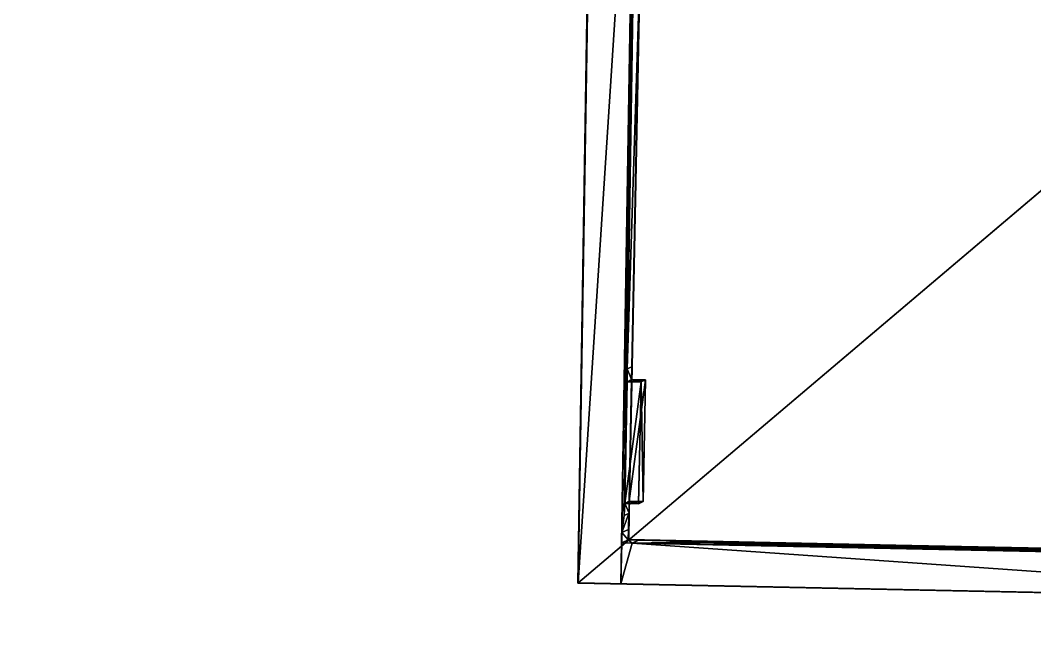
# Model space of a CAD drawing. Extents: x -1551 to 3643, y -2128 to 2177.
# Drawn here: x -117.4 to 174.2, y 67.9 to 246.6 of the extents above; entities that cross this region are included whole.
import ezdxf

# ---------------------------------------------------------------- set-up
doc = ezdxf.new("R2010")
doc.units = 0
doc.header["$MEASUREMENT"] = 0
doc.layers.get('0').update_dxf_attribs({"color": 13, "linetype": 'CONTINUOUS'})
doc.layers.add('ANNOTATIONS', color=22, linetype='CONTINUOUS')

# ---------------------------------------------------------------- blocks, each defined once
blk = doc.blocks.new('GROUP3_1')
at = {"color": 0}
for p, q in [((17.5, 38.5, 0), (-17.5, 38.5, 0)), ((-17.5, 38.5, 0), (-17.5, -38.5, 0)), ((17.5, -38.5, 0), (17.5, 38.5, 0)), ((-17.5, -38.5, 0), (17.5, -38.5, 0))]:
    blk.add_line(p, q, dxfattribs=at)
mesh = blk.add_polyface(dxfattribs=at)
corners = [(17.5, -38.5, 0), (-17.5, 38.5, 0), (-17.5, -38.5, 0), (17.5, 38.5, 0)]
mesh.append_faces([[corners[k] for k in face] for face in [(0, 1, 2), (1, 0, 3)]], dxfattribs={"vtx0": -1, "color": 0})
blk = doc.blocks.new('GROUP13_1')
at = {"color": 0}
for p, q in [((20.87, 21.74), (-20.87, 21.74)), ((-20.87, 21.74), (-20.87, -21.74)), ((20.87, -21.74), (20.87, 21.74)), ((-20.87, -21.74), (20.87, -21.74))]:
    blk.add_line(p, q, dxfattribs=at)
mesh = blk.add_polyface(dxfattribs=at)
corners = [(20.87, -21.74), (-20.87, 21.74), (-20.87, -21.74), (20.87, 21.74)]
mesh.append_faces([[corners[k] for k in face] for face in [(0, 1, 2), (1, 0, 3)]], dxfattribs={"vtx0": -1, "color": 0})
blk = doc.blocks.new('GROUP18_1')
at = {"color": 0}
for p, q in [((6.78, 11.15), (-6.78, 11.15)), ((-6.78, 11.15), (-6.78, -11.15)), ((6.78, -11.15), (6.78, 11.15)), ((-6.78, -11.15), (6.78, -11.15))]:
    blk.add_line(p, q, dxfattribs=at)
at = {"color": 251}
mesh = blk.add_polyface(dxfattribs=at)
corners = [(6.78, -11.15), (-6.78, 11.15), (-6.78, -11.15), (6.78, 11.15)]
mesh.append_faces([[corners[k] for k in face] for face in [(0, 1, 2), (1, 0, 3)]], dxfattribs={"vtx0": -1, "color": 251})
blk = doc.blocks.new('HOUSE_DWG')
at = {"color": 0}
for p, q in [((169.71, 57, 194.49), (390.09, 369.06, 258.53)), ((169.71, 57, 194.49), (390.09, 369.06, 258.53)), ((123.27, 305.7, 250.89), (181.65, 59.84, 186.86)), ((123.27, 305.7, 250.89), (181.65, 59.84, 186.86)), ((169.71, 57, 186.86), (111.32, 302.87, 250.89)), ((169.71, 57, 186.86), (111.32, 302.87, 250.89)), ((169.71, 57, 194.49), (111.32, 302.87, 258.53)), ((169.71, 57, 194.49), (111.32, 302.87, 258.53)), ((167.44, 119.69, 74.64), (140.64, 232.52, 74.64)), ((167.44, 119.69, 74.64), (140.64, 232.52, 74.64)), ((178.94, 71.25, 61.4), (420.66, 128.65, 42.71)), ((181.86, 71.94, 74.64), (420.66, 128.65, 73.05)), ((181.86, 71.94, 74.64), (420.66, 128.65, 73.05)), ((181.86, 71.94, 186.86), (412.08, 126.61, 186.86)), ((181.86, 71.94, 186.86), (412.08, 126.61, 186.86)), ((167.44, 119.69, 70.59), (167.44, 119.69, 74.64)), ((177.18, 78.68, 152.05), (167.44, 119.69, 152.05)), ((167.44, 119.69, 152.05), (167.44, 119.69, 74.64)), ((167.44, 119.69, 70.59), (167.44, 119.69, 74.64)), ((167.44, 119.69, 70.59), (177.18, 78.68, 70.59)), ((167.44, 119.69, 152.05), (167.44, 119.69, 74.64)), ((177.18, 78.68, 152.05), (167.44, 119.69, 152.05)), ((172.18, 117.01, 148.83), (168.29, 116.09, 148.83)), ((168.29, 116.09, 71.83), (172.18, 117.01, 71.83)), ((168.29, 116.09, 71.83), (172.18, 117.01, 71.83)), ((172.18, 117.01, 148.83), (168.29, 116.09, 148.83)), ((429.65, 118.73, 194.09), (169.71, 57, 194.49)), ((429.65, 118.73, 194.09), (169.71, 57, 194.49)), ((172.18, 117.01, 71.83), (172.18, 117.01, 148.83)), ((180.27, 82.96, 71.83), (172.18, 117.01, 71.83)), ((172.18, 117.01, 148.83), (180.27, 82.96, 148.83)), ((168.29, 116.09, 148.83), (168.29, 116.09, 71.83)), ((168.29, 116.09, 71.83), (176.38, 82.04, 71.83)), ((176.38, 82.04, 148.83), (168.29, 116.09, 148.83)), ((168.29, 116.09, 71.83), (176.38, 82.04, 71.83)), ((168.29, 116.09, 148.83), (168.29, 116.09, 71.83)), ((176.38, 82.04, 148.83), (168.29, 116.09, 148.83)), ((414.79, 115.2, 186.86), (181.65, 59.84, 186.86)), ((414.79, 115.2, 186.86), (181.65, 59.84, 186.86)), ((265.9, 91.9, 157.5), (219.5, 80.88, 157.5)), ((219.5, 80.88, 108.06), (265.9, 91.9, 108.06)), ((265.9, 91.9, 157.5), (219.5, 80.88, 157.5)), ((219.5, 80.88, 108.06), (265.9, 91.9, 108.06)), ((221.86, 81.44, 155.07), (263.54, 91.34, 155.07)), ((263.54, 91.34, 110.48), (221.86, 81.44, 110.48)), ((221.86, 81.44, 155.07), (263.54, 91.34, 155.07)), ((263.54, 91.34, 110.48), (221.86, 81.44, 110.48)), ((222.4, 81.57, 154.52), (263, 91.21, 154.52)), ((263, 91.21, 111.04), (222.4, 81.57, 111.04)), ((263, 91.21, 154.52), (263, 91.21, 111.04)), ((263.54, 91.34, 155.07), (263.54, 91.34, 110.48)), ((263.54, 91.34, 155.07), (263.54, 91.34, 110.48)), ((265.9, 91.9, 108.06), (265.9, 91.9, 157.5)), ((265.9, 91.9, 108.06), (265.9, 91.9, 157.5)), ((176.38, 82.04, 148.83), (180.27, 82.96, 148.83)), ((180.27, 82.96, 71.83), (176.38, 82.04, 71.83)), ((180.27, 82.96, 71.83), (176.38, 82.04, 71.83)), ((176.38, 82.04, 148.83), (180.27, 82.96, 148.83)), ((176.38, 82.04, 71.83), (176.38, 82.04, 148.83)), ((176.38, 82.04, 71.83), (176.38, 82.04, 148.83)), ((180.27, 82.96, 148.83), (180.27, 82.96, 71.83)), ((218.4, 80.62, 108.41), (201.25, 76.54, 108.41)), ((201.25, 76.54, 82.03), (218.4, 80.62, 82.03)), ((218.4, 80.62, 108.41), (201.25, 76.54, 108.41)), ((201.25, 76.54, 82.03), (218.4, 80.62, 82.03)), ((216.82, 80.24, 106.79), (202.82, 76.92, 106.79)), ((202.82, 76.92, 83.65), (216.82, 80.24, 83.65)), ((216.82, 80.24, 106.79), (202.82, 76.92, 106.79)), ((202.82, 76.92, 83.65), (216.82, 80.24, 83.65)), ((203.23, 77.02, 106.37), (216.42, 80.15, 106.37)), ((216.42, 80.15, 84.07), (203.23, 77.02, 84.07)), ((216.42, 80.15, 106.37), (216.42, 80.15, 84.07)), ((216.82, 80.24, 83.65), (216.82, 80.24, 106.79)), ((216.82, 80.24, 83.65), (216.82, 80.24, 106.79)), ((218.4, 80.62, 82.03), (218.4, 80.62, 108.41)), ((218.4, 80.62, 82.03), (218.4, 80.62, 108.41)), ((219.5, 80.88, 157.5), (219.5, 80.88, 108.06)), ((219.5, 80.88, 157.5), (219.5, 80.88, 108.06)), ((221.86, 81.44, 110.48), (221.86, 81.44, 155.07)), ((221.86, 81.44, 110.48), (221.86, 81.44, 155.07)), ((222.4, 81.57, 111.04), (222.4, 81.57, 154.52)), ((178.25, 74.17, 74.64), (177.18, 78.68, 74.64)), ((177.18, 78.68, 74.64), (177.18, 78.68, 70.59)), ((177.18, 78.68, 74.64), (177.18, 78.68, 70.59)), ((177.18, 78.68, 74.64), (177.18, 78.68, 152.05)), ((177.18, 78.68, 74.64), (177.18, 78.68, 152.05)), ((178.25, 74.17, 74.64), (177.18, 78.68, 74.64)), ((201.25, 76.54, 108.41), (201.25, 76.54, 82.03)), ((201.25, 76.54, 108.41), (201.25, 76.54, 82.03)), ((202.82, 76.92, 106.79), (202.82, 76.92, 83.65)), ((202.82, 76.92, 106.79), (202.82, 76.92, 83.65)), ((203.23, 77.02, 84.07), (203.23, 77.02, 106.37)), ((178.94, 71.25, 74.64), (178.25, 74.17, 74.64)), ((178.25, 74.17, 74.64), (178.25, 74.17, 186.86)), ((178.25, 74.17, 186.86), (178.94, 71.25, 186.86)), ((178.25, 74.17, 74.64), (178.25, 74.17, 186.86)), ((178.94, 71.25, 74.64), (178.25, 74.17, 74.64)), ((178.25, 74.17, 186.86), (178.94, 71.25, 186.86)), ((178.94, 71.25, 186.86), (181.86, 71.94, 186.86)), ((178.94, 71.25, 186.86), (181.86, 71.94, 186.86)), ((178.94, 71.25, 74.64), (181.86, 71.94, 74.64)), ((178.94, 71.25, 74.64), (181.86, 71.94, 74.64)), ((181.65, 59.84, 186.86), (178.94, 71.25, 186.86)), ((178.94, 71.25, 186.86), (178.94, 71.25, 74.64)), ((178.94, 71.25, 61.4), (178.94, 71.25, 74.64)), ((181.65, 59.84, 186.86), (178.94, 71.25, 186.86)), ((178.94, 71.25, 186.86), (178.94, 71.25, 74.64)), ((178.94, 71.25, 61.4), (178.94, 71.25, 74.64)), ((181.86, 71.94, 74.64), (181.86, 71.94, 186.86)), ((181.86, 71.94, 74.64), (181.86, 71.94, 186.86)), ((181.65, 59.84, 186.86), (169.71, 57, 186.86)), ((181.65, 59.84, 186.86), (169.71, 57, 186.86)), ((169.71, 57, 186.86), (169.71, 57, 194.49)), ((169.71, 57, 186.86), (169.71, 57, 194.49))]:
    blk.add_line(p, q, dxfattribs=at)
at = {"color": 47}
for p, q in [((140.64, 232.52, 70.59), (167.44, 119.69, 70.59)), ((177.18, 78.68, 70.59), (178.94, 71.25, 61.4))]:
    blk.add_line(p, q, dxfattribs=at)
at = {"layer": 'ANNOTATIONS', "color": 35, "extrusion": (-0.972945, -0.231036, 0)}
blk.add_blockref('GROUP3_1', (-56.57, 110.33, -194.56), dxfattribs=at)
at = {"layer": 'ANNOTATIONS', "color": 9, "extrusion": (0.231036, -0.972945, 6.60542e-18), "rotation": 360}
blk.add_blockref('GROUP13_1', (256.09, 132.78, -27.98), dxfattribs=at)
at = {"layer": 'ANNOTATIONS', "color": 0, "extrusion": (0.231036, -0.972945, 7.35652e-17)}
blk.add_blockref('GROUP18_1', (222.3, 95.22, -27.98), dxfattribs=at)
at = {"color": 253}
mesh = blk.add_polyface(dxfattribs=at)
corners = [(111.32, 302.87, 258.53), (169.71, 57, 186.86), (169.71, 57, 194.49), (111.32, 302.87, 250.89), (92.18, 383.5, 237.53), (95.66, 368.84, 233.71)]
mesh.append_faces([[corners[k] for k in face] for face in [(0, 1, 2), (3, 4, 5)]], dxfattribs={"vtx0": -1, "color": 253})
mesh.append_faces([[corners[k] for k in face] for face in [(1, 0, 3)]], dxfattribs={"vtx0": -1, "vtx1": -1, "color": 253})
mesh.append_faces([[corners[k] for k in face] for face in [(3, 0, 4)]], dxfattribs={"vtx0": -1, "vtx2": -1, "color": 253})
at = {"color": 43}
mesh = blk.add_polyface(dxfattribs=at)
corners = [(123.27, 305.7, 250.89), (178.94, 71.25, 186.86), (181.65, 59.84, 186.86), (178.25, 74.17, 186.86), (177.18, 78.68, 152.05), (177.18, 78.68, 74.64), (167.44, 119.69, 152.05), (143.35, 221.11, 194.49), (107.6, 371.67, 233.71), (140.64, 232.52, 186.86), (140.64, 232.52, 83.59), (143.35, 221.11, 186.86), (140.64, 232.52, 74.64), (167.44, 119.69, 74.64), (178.25, 74.17, 74.64)]
mesh.append_faces([[corners[k] for k in face] for face in [(0, 1, 2), (7, 0, 8), (6, 12, 13)]], dxfattribs={"vtx0": -1, "color": 43})
mesh.append_faces([[corners[k] for k in face] for face in [(1, 0, 3), (4, 0, 6), (11, 6, 7), (12, 11, 10)]], dxfattribs={"vtx0": -1, "vtx1": -1, "color": 43})
mesh.append_faces([[corners[k] for k in face] for face in [(3, 0, 4), (6, 0, 7), (12, 6, 11)]], dxfattribs={"vtx0": -1, "vtx1": -1, "vtx2": -1, "color": 43})
mesh.append_faces([[corners[k] for k in face] for face in [(3, 4, 5)]], dxfattribs={"vtx0": -1, "vtx2": -1, "color": 43})
mesh.append_faces([[corners[k] for k in face] for face in [(9, 10, 11)]], dxfattribs={"vtx1": -1, "color": 43})
mesh.append_faces([[corners[k] for k in face] for face in [(5, 14, 3)]], dxfattribs={"vtx2": -1, "color": 43})
at = {"color": 8}
mesh = blk.add_polyface(dxfattribs=at)
corners = [(390.09, 369.06, 258.53), (111.32, 302.87, 258.53), (169.71, 57, 194.49)]
mesh.append_faces([[corners[k] for k in face] for face in [(0, 1, 2)]], dxfattribs={"color": 8})
mesh = blk.add_polyface(dxfattribs=at)
corners = [(429.65, 118.73, 194.09), (390.09, 369.06, 258.53), (169.71, 57, 194.49)]
mesh.append_faces([[corners[k] for k in face] for face in [(0, 1, 2)]], dxfattribs={"color": 8})
at = {"color": 0}
mesh = blk.add_polyface(dxfattribs=at)
corners = [(123.27, 305.7, 250.89), (169.71, 57, 186.86), (111.32, 302.87, 250.89), (181.65, 59.84, 186.86)]
mesh.append_faces([[corners[k] for k in face] for face in [(0, 1, 2), (1, 0, 3)]], dxfattribs={"vtx0": -1, "color": 0})
at = {"color": 47}
mesh = blk.add_polyface(dxfattribs=at)
corners = [(140.64, 232.52, 74.64), (167.44, 119.69, 70.59), (167.44, 119.69, 74.64), (140.64, 232.52, 70.59)]
mesh.append_faces([[corners[k] for k in face] for face in [(0, 1, 2), (1, 0, 3)]], dxfattribs={"vtx0": -1, "color": 47})
mesh = blk.add_polyface(dxfattribs=at)
corners = [(420.66, 128.65, 73.05), (178.94, 71.25, 61.4), (420.66, 128.65, 42.71), (178.94, 71.25, 74.64), (181.86, 71.94, 74.64)]
mesh.append_faces([[corners[k] for k in face] for face in [(0, 1, 2), (3, 0, 4)]], dxfattribs={"vtx0": -1, "color": 47})
mesh.append_faces([[corners[k] for k in face] for face in [(1, 0, 3)]], dxfattribs={"vtx0": -1, "vtx1": -1, "color": 47})
at = {"color": 43}
mesh = blk.add_polyface(dxfattribs=at)
corners = [(219.5, 80.88, 157.5), (201.25, 76.54, 108.41), (218.4, 80.62, 108.41), (375.35, 117.89, 138.33), (350.67, 112.03, 154.43), (350.67, 112.03, 128.62), (375.35, 117.89, 175.41), (308.11, 101.92, 154.43), (265.9, 91.9, 157.5), (420.66, 128.65, 82.08), (419.64, 128.4, 137.37), (265.9, 91.9, 108.06), (420.66, 128.65, 181.3), (419.64, 128.4, 174.82), (181.86, 71.94, 186.86), (201.25, 76.54, 82.03), (412.08, 126.61, 181.83), (412.08, 126.61, 186.86), (308.11, 101.92, 128.62), (181.86, 71.94, 74.64), (420.66, 128.65, 73.05), (218.4, 80.62, 82.03), (219.5, 80.88, 108.06)]
mesh.append_faces([[corners[k] for k in face] for face in [(0, 1, 2), (3, 4, 5), (1, 14, 15), (14, 16, 17), (9, 19, 20)]], dxfattribs={"vtx0": -1, "color": 43})
mesh.append_faces([[corners[k] for k in face] for face in [(4, 6, 7), (8, 6, 0), (10, 12, 13), (13, 12, 6), (19, 9, 21), (21, 9, 22), (22, 9, 11)]], dxfattribs={"vtx0": -1, "vtx1": -1, "color": 43})
mesh.append_faces([[corners[k] for k in face] for face in [(7, 6, 8), (14, 1, 0), (14, 0, 6), (14, 6, 12)]], dxfattribs={"vtx0": -1, "vtx1": -1, "vtx2": -1, "color": 43})
mesh.append_faces([[corners[k] for k in face] for face in [(4, 3, 6), (9, 10, 11), (10, 9, 12), (14, 12, 16)]], dxfattribs={"vtx0": -1, "vtx2": -1, "color": 43})
mesh.append_faces([[corners[k] for k in face] for face in [(8, 18, 7)]], dxfattribs={"vtx2": -1, "color": 43})
mesh = blk.add_polyface(dxfattribs=at)
corners = [(419.64, 128.4, 137.37), (350.67, 112.03, 128.62), (265.9, 91.9, 108.06), (375.35, 117.89, 138.33), (308.11, 101.92, 128.62), (265.9, 91.9, 157.5)]
mesh.append_faces([[corners[k] for k in face] for face in [(1, 0, 3), (2, 4, 5)]], dxfattribs={"vtx0": -1, "color": 43})
mesh.append_faces([[corners[k] for k in face] for face in [(0, 1, 2), (4, 2, 1)]], dxfattribs={"vtx0": -1, "vtx1": -1, "color": 43})
at = {"color": 0}
mesh = blk.add_polyface(dxfattribs=at)
corners = [(181.86, 71.94, 186.86), (181.65, 59.84, 186.86), (178.94, 71.25, 186.86), (414.79, 115.2, 186.86), (412.08, 126.61, 186.86)]
mesh.append_faces([[corners[k] for k in face] for face in [(0, 1, 2), (3, 0, 4)]], dxfattribs={"vtx0": -1, "color": 0})
mesh.append_faces([[corners[k] for k in face] for face in [(1, 0, 3)]], dxfattribs={"vtx0": -1, "vtx1": -1, "color": 0})
mesh = blk.add_polyface(dxfattribs=at)
corners = [(177.18, 78.68, 152.05), (176.38, 82.04, 148.83), (177.18, 78.68, 70.59), (167.44, 119.69, 152.05), (168.29, 116.09, 148.83), (168.29, 116.09, 71.83), (167.44, 119.69, 74.64), (167.44, 119.69, 70.59), (176.38, 82.04, 71.83)]
mesh.append_faces([[corners[k] for k in face] for face in [(0, 1, 2), (5, 7, 8)]], dxfattribs={"vtx0": -1, "color": 0})
mesh.append_faces([[corners[k] for k in face] for face in [(1, 3, 4), (4, 3, 5), (7, 5, 6)]], dxfattribs={"vtx0": -1, "vtx1": -1, "color": 0})
mesh.append_faces([[corners[k] for k in face] for face in [(1, 0, 3), (5, 3, 6)]], dxfattribs={"vtx0": -1, "vtx2": -1, "color": 0})
mesh = blk.add_polyface(dxfattribs=at)
corners = [(177.18, 78.68, 70.59), (176.38, 82.04, 71.83), (167.44, 119.69, 70.59), (176.38, 82.04, 148.83)]
mesh.append_faces([[corners[k] for k in face] for face in [(0, 1, 2), (1, 0, 3)]], dxfattribs={"vtx0": -1, "color": 0})
mesh = blk.add_polyface(dxfattribs=at)
corners = [(172.18, 117.01, 71.83), (168.29, 116.09, 148.83), (168.29, 116.09, 71.83), (172.18, 117.01, 148.83)]
mesh.append_faces([[corners[k] for k in face] for face in [(0, 1, 2), (1, 0, 3)]], dxfattribs={"vtx0": -1, "color": 0})
mesh = blk.add_polyface(dxfattribs=at)
corners = [(176.38, 82.04, 71.83), (172.18, 117.01, 71.83), (168.29, 116.09, 71.83), (180.27, 82.96, 71.83)]
mesh.append_faces([[corners[k] for k in face] for face in [(0, 1, 2), (1, 0, 3)]], dxfattribs={"vtx0": -1, "color": 0})
mesh = blk.add_polyface(dxfattribs=at)
corners = [(172.18, 117.01, 148.83), (176.38, 82.04, 148.83), (168.29, 116.09, 148.83), (180.27, 82.96, 148.83)]
mesh.append_faces([[corners[k] for k in face] for face in [(0, 1, 2), (1, 0, 3)]], dxfattribs={"vtx0": -1, "color": 0})
at = {"color": 253}
mesh = blk.add_polyface(dxfattribs=at)
corners = [(414.79, 115.2, 189.46), (181.65, 59.84, 186.86), (414.79, 115.2, 186.86), (169.71, 57, 186.86), (169.71, 57, 194.49), (429.65, 118.73, 194.09)]
mesh.append_faces([[corners[k] for k in face] for face in [(0, 1, 2), (4, 0, 5)]], dxfattribs={"vtx0": -1, "color": 253})
mesh.append_faces([[corners[k] for k in face] for face in [(1, 0, 3), (3, 0, 4)]], dxfattribs={"vtx0": -1, "vtx1": -1, "color": 253})
at = {"color": 0}
mesh = blk.add_polyface(dxfattribs=at)
corners = [(265.9, 91.9, 108.06), (263.54, 91.34, 110.48), (219.5, 80.88, 108.06), (265.9, 91.9, 157.5), (263.54, 91.34, 155.07), (221.86, 81.44, 155.07), (219.5, 80.88, 157.5), (221.86, 81.44, 110.48)]
mesh.append_faces([[corners[k] for k in face] for face in [(0, 1, 2), (5, 6, 7)]], dxfattribs={"vtx0": -1, "color": 0})
mesh.append_faces([[corners[k] for k in face] for face in [(1, 3, 4), (4, 3, 5), (6, 5, 3)]], dxfattribs={"vtx0": -1, "vtx1": -1, "color": 0})
mesh.append_faces([[corners[k] for k in face] for face in [(1, 0, 3)]], dxfattribs={"vtx0": -1, "vtx2": -1, "color": 0})
mesh = blk.add_polyface(dxfattribs=at)
corners = [(219.5, 80.88, 108.06), (221.86, 81.44, 110.48), (219.5, 80.88, 157.5), (263.54, 91.34, 110.48)]
mesh.append_faces([[corners[k] for k in face] for face in [(0, 1, 2), (1, 0, 3)]], dxfattribs={"vtx0": -1, "color": 0})
mesh = blk.add_polyface(dxfattribs=at)
corners = [(263.54, 91.34, 110.48), (263, 91.21, 111.04), (221.86, 81.44, 110.48), (263.54, 91.34, 155.07), (263, 91.21, 154.52), (222.4, 81.57, 154.52), (221.86, 81.44, 155.07), (222.4, 81.57, 111.04)]
mesh.append_faces([[corners[k] for k in face] for face in [(0, 1, 2), (5, 6, 7)]], dxfattribs={"vtx0": -1, "color": 0})
mesh.append_faces([[corners[k] for k in face] for face in [(1, 3, 4), (4, 3, 5), (6, 5, 3)]], dxfattribs={"vtx0": -1, "vtx1": -1, "color": 0})
mesh.append_faces([[corners[k] for k in face] for face in [(1, 0, 3)]], dxfattribs={"vtx0": -1, "vtx2": -1, "color": 0})
mesh = blk.add_polyface(dxfattribs=at)
corners = [(221.86, 81.44, 110.48), (222.4, 81.57, 111.04), (221.86, 81.44, 155.07), (263, 91.21, 111.04)]
mesh.append_faces([[corners[k] for k in face] for face in [(0, 1, 2), (1, 0, 3)]], dxfattribs={"vtx0": -1, "color": 0})
mesh = blk.add_polyface(dxfattribs=at)
corners = [(176.38, 82.04, 148.83), (180.27, 82.96, 71.83), (176.38, 82.04, 71.83), (180.27, 82.96, 148.83)]
mesh.append_faces([[corners[k] for k in face] for face in [(0, 1, 2), (1, 0, 3)]], dxfattribs={"vtx0": -1, "color": 0})
at = {"color": 43}
mesh = blk.add_polyface(dxfattribs=at)
corners = [(181.86, 71.94, 74.64), (201.25, 76.54, 82.03), (181.86, 71.94, 186.86), (218.4, 80.62, 82.03)]
mesh.append_faces([[corners[k] for k in face] for face in [(0, 1, 2), (1, 0, 3)]], dxfattribs={"vtx0": -1, "color": 43})
at = {"color": 251}
mesh = blk.add_polyface(dxfattribs=at)
corners = [(218.4, 80.62, 82.03), (216.82, 80.24, 83.65), (201.25, 76.54, 82.03), (218.4, 80.62, 108.41), (216.82, 80.24, 106.79), (202.82, 76.92, 106.79), (201.25, 76.54, 108.41), (202.82, 76.92, 83.65)]
mesh.append_faces([[corners[k] for k in face] for face in [(0, 1, 2), (5, 6, 7)]], dxfattribs={"vtx0": -1, "color": 251})
mesh.append_faces([[corners[k] for k in face] for face in [(1, 3, 4), (4, 3, 5), (6, 5, 3)]], dxfattribs={"vtx0": -1, "vtx1": -1, "color": 251})
mesh.append_faces([[corners[k] for k in face] for face in [(1, 0, 3)]], dxfattribs={"vtx0": -1, "vtx2": -1, "color": 251})
mesh = blk.add_polyface(dxfattribs=at)
corners = [(201.25, 76.54, 82.03), (202.82, 76.92, 83.65), (201.25, 76.54, 108.41), (216.82, 80.24, 83.65)]
mesh.append_faces([[corners[k] for k in face] for face in [(0, 1, 2), (1, 0, 3)]], dxfattribs={"vtx0": -1, "color": 251})
mesh = blk.add_polyface(dxfattribs=at)
corners = [(216.82, 80.24, 83.65), (216.42, 80.15, 84.07), (202.82, 76.92, 83.65), (216.82, 80.24, 106.79), (216.42, 80.15, 106.37), (203.23, 77.02, 106.37), (202.82, 76.92, 106.79), (203.23, 77.02, 84.07)]
mesh.append_faces([[corners[k] for k in face] for face in [(0, 1, 2), (5, 6, 7)]], dxfattribs={"vtx0": -1, "color": 251})
mesh.append_faces([[corners[k] for k in face] for face in [(1, 3, 4), (4, 3, 5), (6, 5, 3)]], dxfattribs={"vtx0": -1, "vtx1": -1, "color": 251})
mesh.append_faces([[corners[k] for k in face] for face in [(1, 0, 3)]], dxfattribs={"vtx0": -1, "vtx2": -1, "color": 251})
mesh = blk.add_polyface(dxfattribs=at)
corners = [(202.82, 76.92, 83.65), (203.23, 77.02, 84.07), (202.82, 76.92, 106.79), (216.42, 80.15, 84.07)]
mesh.append_faces([[corners[k] for k in face] for face in [(0, 1, 2), (1, 0, 3)]], dxfattribs={"vtx0": -1, "color": 251})
at = {"color": 43}
mesh = blk.add_polyface(dxfattribs=at)
corners = [(219.5, 80.88, 108.06), (218.4, 80.62, 108.41), (218.4, 80.62, 82.03), (219.5, 80.88, 157.5)]
mesh.append_faces([[corners[k] for k in face] for face in [(0, 1, 2), (1, 0, 3)]], dxfattribs={"vtx0": -1, "color": 43})
at = {"color": 47}
mesh = blk.add_polyface(dxfattribs=at)
corners = [(178.94, 71.25, 74.64), (177.18, 78.68, 70.59), (178.94, 71.25, 61.4), (178.25, 74.17, 74.64), (177.18, 78.68, 74.64)]
mesh.append_faces([[corners[k] for k in face] for face in [(0, 1, 2), (1, 3, 4)]], dxfattribs={"vtx0": -1, "color": 47})
mesh.append_faces([[corners[k] for k in face] for face in [(1, 0, 3)]], dxfattribs={"vtx0": -1, "vtx2": -1, "color": 47})
at = {"color": 0}
mesh = blk.add_polyface(dxfattribs=at)
corners = [(177.18, 78.68, 152.05), (177.18, 78.68, 70.59), (177.18, 78.68, 74.64)]
mesh.append_faces([[corners[k] for k in face] for face in [(0, 1, 2)]], dxfattribs={"color": 0})
mesh = blk.add_polyface(dxfattribs=at)
corners = [(178.25, 74.17, 186.86), (178.94, 71.25, 74.64), (178.94, 71.25, 186.86), (178.25, 74.17, 74.64)]
mesh.append_faces([[corners[k] for k in face] for face in [(0, 1, 2), (1, 0, 3)]], dxfattribs={"vtx0": -1, "color": 0})
at = {"color": 251}
mesh = blk.add_polyface(dxfattribs=at)
corners = [(181.86, 71.94, 186.86), (178.94, 71.25, 74.64), (181.86, 71.94, 74.64), (178.94, 71.25, 186.86)]
mesh.append_faces([[corners[k] for k in face] for face in [(0, 1, 2), (1, 0, 3)]], dxfattribs={"vtx0": -1, "color": 251})

msp = doc.modelspace()

# ---------------------------------------------------------------- block references
at = {"color": 0, "extrusion": (-0.01666, -0.007773, 0.999831), "rotation": 50.45292499058097}
msp.add_blockref('HOUSE_DWG', (-122.84, -89.73, -45.86), dxfattribs=at)

# ---------------------------------------------------------------- meshes
at = {"color": 0}
mesh = msp.add_polyface(dxfattribs=at)
corners = [(1540.83, -168.19), (1540.67, -168.24), (1534.33, -146.78), (3642.78, 1239.34), (-1049.3, 2177.1), (1537.56, -145.79), (1544.06, -167.21), (1544.84, -169.77), (1545.04, -170.57), (1545.16, -170.54), (1552.44, -194.52), (2561.91, -2128.17), (-1551.25, -1075.87), (1548.97, -195.57), (1541.69, -171.59), (1544.8, -169.79)]
mesh.append_faces([[corners[k] for k in face] for face in [(4, 11, 12), (13, 1, 14)]], dxfattribs={"vtx0": -1, "color": 0})
mesh.append_faces([[corners[k] for k in face] for face in [(3, 2, 4), (2, 3, 5), (5, 3, 6), (6, 3, 7), (8, 3, 9), (9, 3, 10)]], dxfattribs={"vtx0": -1, "vtx1": -1, "color": 0})
mesh.append_faces([[corners[k] for k in face] for face in [(7, 3, 8), (11, 4, 13), (13, 4, 1), (1, 4, 2)]], dxfattribs={"vtx0": -1, "vtx1": -1, "vtx2": -1, "color": 0})
mesh.append_faces([[corners[k] for k in face] for face in [(10, 3, 11), (11, 13, 10)]], dxfattribs={"vtx0": -1, "vtx2": -1, "color": 0})
mesh.append_faces([[corners[k] for k in face] for face in [(0, 1, 2)]], dxfattribs={"vtx1": -1, "color": 0})
mesh.append_faces([[corners[k] for k in face] for face in [(8, 15, 7)]], dxfattribs={"vtx2": -1, "color": 0})

doc.saveas('drawing.dxf')
